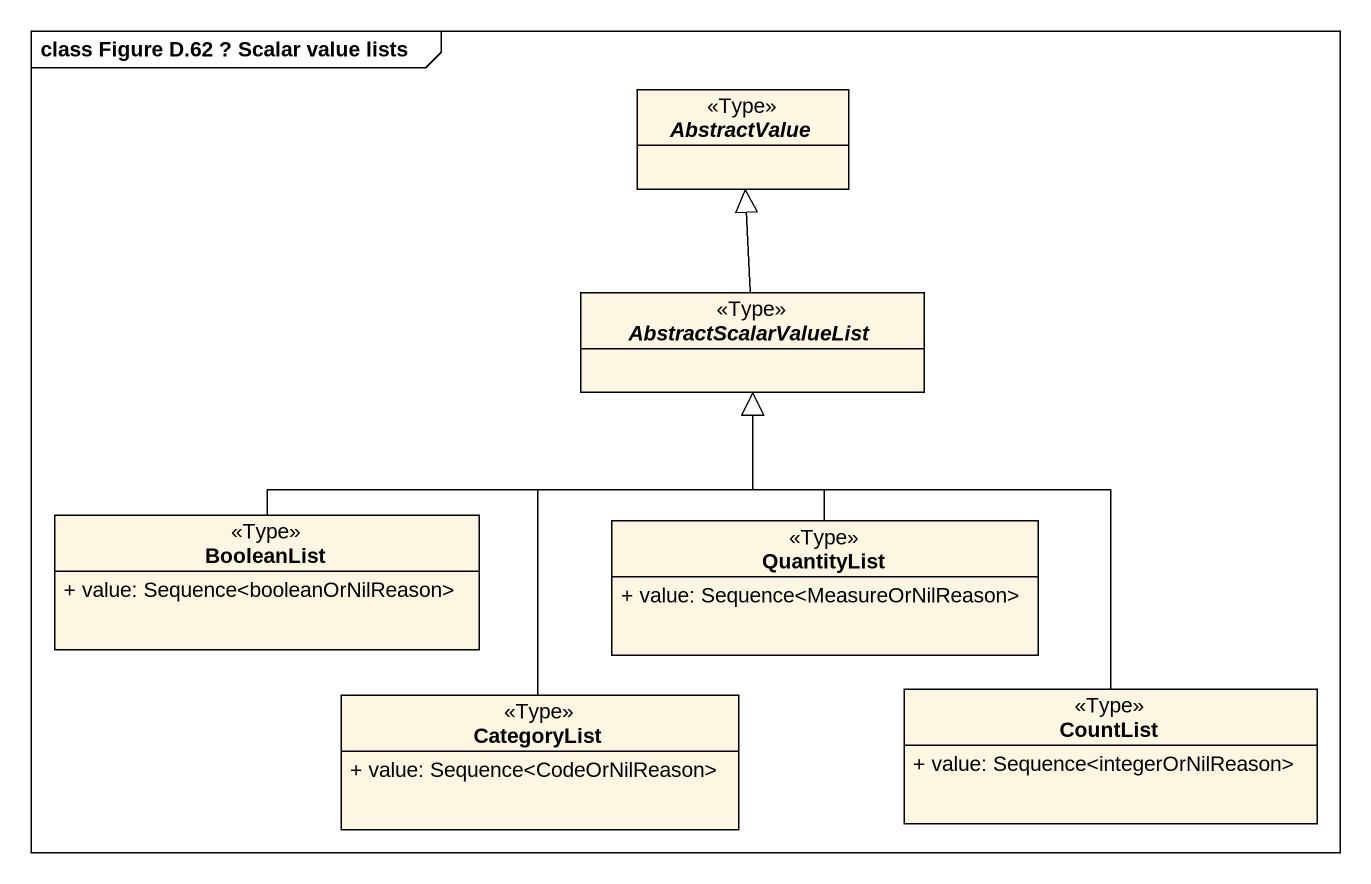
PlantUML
@startuml
mainframe class Figure D.62 ? Scalar value lists
hide circle
hide empty members
skinparam classAttributeIconSize 0
abstract class AbstractValue <<Type>>
abstract class AbstractScalarValueList <<Type>>
class BooleanList <<Type>> {
  + value: Sequence<booleanOrNilReason>
}
class QuantityList <<Type>> {
  + value: Sequence<MeasureOrNilReason>
}
class CountList <<Type>> {
  + value: Sequence<integerOrNilReason>
}
class CategoryList <<Type>> {
  + value: Sequence<CodeOrNilReason>
}
AbstractScalarValueList -up-|> AbstractValue
BooleanList -right-|> AbstractScalarValueList
QuantityList -up-|> AbstractScalarValueList
CountList -up-|> AbstractScalarValueList
CategoryList -up-|> AbstractScalarValueList
@enduml
